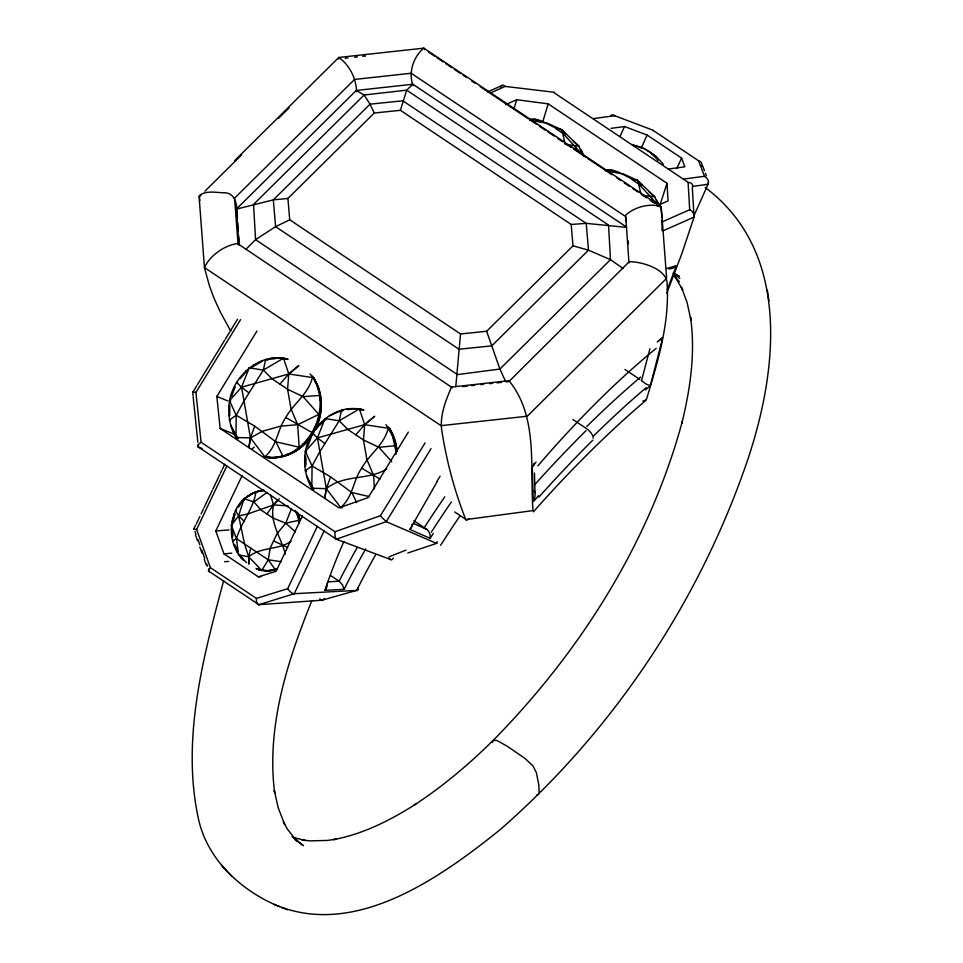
<?xml version="1.0" encoding="UTF-8"?>
<svg xmlns="http://www.w3.org/2000/svg" width="963" height="963" viewBox="0 0 963 963"><rect width="100%" height="100%" fill="white"/><g stroke="black" fill="none" stroke-linecap="round" stroke-linejoin="round"><path stroke-width="1.44" d="M237.392 439.453L235.947 437.527L236.212 415.27L229.507 400.656C234.262 374.475 260.949 351.82 288.106 359.223M313.264 490.155L311.819 488.241L312.084 465.984L305.379 451.37C310.134 425.189 336.821 402.522 363.99 409.937M662.05 230.458L662.087 220.058M242.845 559.84C227.148 543.409 227.557 514.471 244.036 498.641L253.943 501.928L260.841 509.884L266.968 513.977L273.456 504.961L270.579 494.958M265.319 457.136A50.317 45.044 -70.8 0 0 313.083 433.145C323.062 415.787 323.953 392.784 312.217 376.051M230.614 424.803L237.223 437.972L235.947 437.527C229.363 426.416 227.617 413.32 229.507 400.656L241.557 387.198L249.188 367.854L263.32 370.081L272.276 379.013L287.588 389.245L303.044 396.624L318.849 414.403L320.113 414.848M306.487 475.505L313.095 488.686L311.819 488.241C305.235 477.13 303.489 464.022 305.379 451.37L317.441 437.9L325.061 418.556L339.193 420.783L348.149 429.727L363.46 439.959L378.916 447.338L391.76 461.783M228.965 415.354L229.7 415.619L229.796 405.868L229.062 405.616M304.838 466.068L305.572 466.321L305.668 456.582L304.934 456.33M235.947 437.527L250.464 437.9L264.837 456.835C307.341 463.685 336.508 406.121 310.038 373.873M230.578 420.494L229.314 420.049L236.212 415.27L243.651 401.511L263.32 370.081L283.519 358.224L288.792 373.969L287.588 389.245L290.995 408.794L297.699 424.707L299.156 447.217L300.432 447.663L303.79 444.425L312.397 434.157M306.451 471.196L305.187 470.763L312.084 465.984L319.523 452.213L339.193 420.783L359.392 408.938L364.664 424.671L363.46 439.959L366.879 459.495L373.572 475.421L374.451 488.915M626.01 227.34L586.214 223.356L571.179 224.463L400.391 110.312L374.27 113.008L287.913 198.45L289.731 219.817L460.519 333.956L455.788 386.657M312.361 433.049L317.441 437.9L326.313 488.626L324.748 498.377L326.337 488.638L330.586 476.878L312.084 465.984M236.212 415.27L254.714 426.164L250.464 437.9L248.875 447.675L250.44 437.912L241.557 387.198L236.477 382.347L237.753 382.78M256.555 569.001L261.755 570.457L268.232 559.816L270.23 547.947L276.959 533.839L285.722 523.162L291.416 508.753M492.394 742.425L493.08 740.487C580.412 651.782 649.435 542.422 682.237 421.746L681.744 423.648C690.266 389.04 695.611 352.879 690.531 317.309L690.928 319.981L687.125 302.635L681.431 287.359L682.731 290.019L675.195 277.007M260.239 490.817L253.028 492.9L244.036 498.641L238.631 515.867L231.337 525.256L236.453 538.582L250.693 548.067L248.719 556.783L248.899 563.957L248.719 556.783L238.655 555.013L236.453 538.582C241.328 522.223 253.594 508.717 255.965 491.708L263.489 490.372L259.504 490.865M662.315 338.892L662.183 339.578M662.087 340.035L661.954 340.721M234.178 513.893L234.9 513.845L232.865 521.308L232.131 521.356M661.858 341.179L650.338 385.706L645.354 389.931M510.017 380.505L629.188 261.743C641.202 261.442 667.335 268.833 667.106 284.085C669.622 323.038 658.006 361.041 646.895 397.888M263.32 370.081L265.704 359.368L266.98 359.813A50.317 45.044 -70.8 0 1 285.457 358.766M339.193 420.783L341.576 410.082L342.852 410.527L339.385 411.55M649.941 348.75L641.527 380.541M437.106 481.729L409.901 529.445L430.148 538.317L430.052 534.08L428.017 530.324L413.97 520.73M400.391 110.312L406.663 90.161L412.85 84.25L625.926 226.654M542.795 121.747L548.164 103.848L516.698 99.731L505.575 104.654M223.645 580.677C203.049 657.633 181.044 739.849 198.595 819.549C206.744 855.529 233.937 883.48 265.812 900.297C347.956 943.415 437.395 880.038 499.941 829.829C612.239 731.82 698.307 603.368 746.794 462.457C777.526 372.404 791.887 252.45 705.253 187.556M300.432 447.663C290.272 454.957 277.344 459.664 264.837 456.835C277.115 446.351 277.151 430.004 285.782 417.485C293.667 403.244 308.28 394.252 312.397 377.532L313.673 377.978M386.789 468.981C368.348 480.549 343.935 474.181 326.337 488.638L340.709 507.549C352.988 497.064 353.024 480.706 361.655 468.187C369.539 453.958 384.153 444.954 388.27 428.246L385.91 424.587M513.833 109.168L516.698 99.731M234.418 386.741L235.153 386.994L231.638 396.214L230.903 395.949M310.291 437.443L311.025 437.708L307.51 446.916L306.776 446.663M548.164 103.848L667.01 183.283L660.149 204.505M529.397 119.496C541.724 117.137 550.607 128.007 561.838 129.788L578.859 146.111L582.723 155.368M581.977 153.418L582.326 152.323L580.749 149.385M605.27 170.198C617.608 167.851 626.48 178.709 637.723 180.49L654.732 196.813L658.596 206.07M657.849 204.132L658.198 203.037L656.622 200.099M365.759 548.874A374.655 162.554 -56.2 0 0 346.632 584.312L344.116 589.32L325 590.319L326.325 586.371M666.372 268.629L676.435 265.716L667.178 289.731M311.795 600.864C287.275 661.364 266.137 727.101 274.708 793.151L274.311 790.491L278.199 807.825L284.723 824.497L283.351 821.908L287.251 828.89L296.544 840.94L292.222 836.341L303.405 845.719L294.678 839.327M666.817 293.125L681.527 254.533L694.058 217.096L692.289 187.015M693.673 216.422L707.998 184.318L707.576 183.187M620.184 136.144L624.53 126.514L647.136 135.061L681.599 158.088L684.825 166.816L668.695 168.994M647.136 135.061L641.202 148.146M681.599 158.088L676.808 168.525M195.79 525.052L193.719 528.795M196.38 523.812L199.919 516.373M201.098 513.893L203.458 508.946M204.048 507.706L212.305 490.348M212.895 489.108L219.973 474.241M220.563 473.002L221.743 470.522M222.333 469.282L224.692 464.322M258.878 604.848A6.32 3.226 -81.2 0 1 256.471 598.42L210.428 567.713L196.633 529.457L226.787 466.08M261.033 576.632L258.409 576.837L223.946 553.809L215.784 530.974L242.11 475.626M302.418 515.927L276.08 571.276L258.409 576.837M256.375 598.42L287.648 588.718L317.357 526.304M208.538 568.977L209.501 571.661L258.903 604.68L294.245 593.702L324.338 530.529M490.913 92.737L505.202 86.405L554.483 92.292M538.534 495.632C528.037 508.32 538.377 496.005 533.996 490.6M193.069 395.745L192.708 392.326L196.789 385.694M197.463 384.586L224.608 340.324M225.282 339.217L229.35 332.572M230.037 331.465L237.5 319.295M425.068 442.908L380.421 515.723L334.968 531.72L201.062 442.222L195.934 392.423L240.581 319.62M408.336 432.11L368.179 497.594L338.976 507.874L220.13 428.439L216.831 396.443L256.989 330.959M198.089 444.701L198.33 446.976L336.352 539.22L386.247 521.669L431.039 448.638M257.217 491.624C249.14 493.971 242.459 499.978 238.15 507.056L237.416 507.104M430.148 538.317L433.302 533.394M245.818 371.08L246.564 371.333L240.172 378.628L239.438 378.375M325.061 418.556L326.337 419.001L318.994 425.502L316.045 429.329L315.31 429.077M533.261 501.554L532.298 466.634L536.09 462.156M279.932 384.129L288.792 373.993L298.807 365.543L288.792 373.969L241.557 387.198L248.875 392.82M355.804 434.843L364.664 424.707L374.691 416.257L364.664 424.671L317.441 437.9L324.748 443.522M325.049 590.271L326.902 587.105L326.963 583.987M676.435 265.716L672.812 268.316L668.864 268.93M278.307 499.845L273.48 504.949L247.431 514.098L238.631 515.867L235.405 510.426L236.645 510.342M273.456 504.925L279.27 498.81M245.709 249.561L255.568 239.667L275.599 226.666L289.731 219.817M201.062 195.008L199.124 196.921L204.445 267.57L209.404 285.758L214.087 298.374L220.154 311.723L230.807 331.212M204.938 191.18L241.713 154.778M278.488 118.389L289.141 107.856M239.017 245.023L236.308 209.152L356.274 90.45L412.85 84.25M460.519 333.956L486.64 331.26L572.997 245.818L571.179 224.463M234.84 160.46L338.771 57.467L423.804 48.15L660.787 206.503L661.966 217.554M409.901 529.445L411.719 526.978L411.947 524.414M251.981 449.023L254.268 447.145M251.355 367.577L262.345 361.185L261.611 360.932M658.897 340.637L662.544 337.76L657.163 341.997M253.943 501.928L266.98 492.418M291.031 541.266C278.596 550.282 260.985 546.587 248.719 556.807L261.755 570.457L269.399 570.662L276.393 569.35A40.253 34.403 86.2 0 1 255.965 568.411M337.483 411.634L338.218 411.899L329.19 415.896M236.453 538.582L232.48 540.917L233.72 540.833M250.464 437.936L262.369 431.28L280.57 426.176L297.699 424.707L318.849 414.403M532.334 466.61L533.875 465.165L534.056 463.167M609.11 171.053L611.216 169.994L615.201 172.052M487.531 91.93L502.229 85.406M656.922 205.805L668.045 200.882L667.01 183.283M662.303 221.839L689.701 209.705L688.076 182.308L554.17 92.821M662.989 230.867L694.058 217.096A6.272 5.224 43.2 0 0 689.664 209.814M407.794 553.003L436.576 543.373L386.247 521.669M277.44 568.615L268.846 570.698M258.903 604.68L321.798 600.226L356.779 590.391M236.308 209.152L273.323 199.871L287.913 198.45M423.804 48.15C413.476 56.636 408.035 72.658 413.103 85.695M266.98 359.813L269.748 359.091M465.887 519.599L532.996 510.595C529.734 467.211 538.437 416.75 508.97 380.698L451.527 387.054C445.604 400.704 439.369 416.245 441.933 431.364C446.651 461.421 454.524 490.961 465.659 519.286L454.68 511.955M266.968 513.977L273.083 518.07L285.722 523.162L299.878 520.14A40.253 34.403 86.2 0 0 297.23 512.388M593.617 118.581L614.755 115.716L652.673 130.101L698.632 160.809L704.471 176.277L683.658 179.082M611.084 128.332L624.53 126.514M692.939 186.353L707.998 184.318M287.492 359.211L280.089 358.152L270.398 358.465M355.227 408.601L355.961 408.854L346.283 409.167M345.236 58.274L347.932 57.985M354.673 57.25L357.369 56.949M362.762 56.36L365.459 56.071M462.806 386.608L467.272 386.115M471.738 385.633L474.711 385.308M480.669 384.658L483.643 384.321M489.601 383.671L492.587 383.346M497.052 382.865L501.518 382.371M505.984 381.878L508.958 381.553M303.044 396.624L320.306 395.456M378.916 447.338L394.914 445.725L396.178 446.17L396.515 450.853L395.781 450.6L392.76 436.684L388.27 428.246L364.7 424.695M229.05 529.927L215.784 530.974M231.878 553.171L223.946 553.809M529.734 119.701L535.332 119.292L540.652 122.024M605.607 170.415L611.216 169.994M253.028 492.9L253.751 492.851M247.034 496.378L247.756 496.33M244.036 498.641L245.288 498.557M241.761 501.181L242.495 501.133M295.28 510.522L299.878 520.14M296.472 512.81L297.796 516.445L298.518 516.397M231.337 525.256L232.589 525.172M231.385 529.169L232.107 529.12L232.685 536.993L231.951 537.041M233.828 544.661L234.551 544.613L237.656 551.691L236.934 551.739M238.655 555.013L239.895 554.929L243.458 559.792M241.147 558.01L241.869 557.962M258.674 569.723L263.007 570.373L261.755 570.457M276.393 569.35L275.141 569.434L268.232 559.816L250.693 548.067M265.391 570.758L269.399 570.662M272.108 570.252L272.83 570.204M294.269 593.702L356.683 590.403A348.498 151.203 -56.2 0 1 375.45 555.049M327.986 581.808L339.12 581.219L342.455 584.854L344.116 589.32M536.764 794.932L538.148 794.74L539.16 793.175L538.859 785.266L536.391 772.699L532.984 765.874L524.63 758.17L506.899 746.036L496.872 740.439L493.08 740.487C468.837 764.369 442.751 786.518 414.198 805.104L415.884 804.021C390.665 820.139 363.328 834.006 333.692 839.592L336.304 839.158L327.227 840.446L310.11 840.88L302.093 840.025L305.042 840.386L292.656 837.304M192.552 391.941L195.934 392.423M311.819 488.241L326.337 488.638M288.081 505.864L273.48 504.949C269.459 522.993 281.389 537.775 285.301 554.182M566.653 144.679L578.859 146.111L573.298 141.344M642.526 195.381L654.732 196.813L649.17 192.058M196.633 529.457L193.563 529.084M650.302 385.706L646.101 384.056L641.478 380.722M357.141 408.986L363.364 409.925M268.232 559.816L281.268 561.67M288.828 373.981L312.397 377.532M529.734 120.062L547.887 123.384L561.838 129.776L565.763 134.339L561.874 129.8L565.257 144.486M605.607 170.776L623.759 174.086L637.711 180.478L641.635 185.052L637.747 180.502L640.877 193.828M263.802 456.775L266.101 457.281M254.714 426.164L275.936 441.824L299.156 447.217M330.586 476.878L351.808 492.526L369.226 496.571M559.202 129.114L561.838 129.776M635.074 179.828L637.711 180.478M633.582 145.618C645.607 147.544 656.116 155.031 663.387 164.601M572.997 245.818L588.489 250.163L610.47 259.661L623.085 268.508M257.169 568.964L259.408 569.675M632.101 144.474L644.247 148.495L656.489 156.68L657.958 160.665M283.519 358.224L284.783 358.669M279.354 357.887L280.089 358.152M314.925 381.661L315.659 381.914M253.305 365.182L254.051 365.446M318.259 390.448L318.994 390.701M249.188 367.854L250.452 368.287M359.392 408.938L360.656 409.383M319.909 399.886L320.643 400.151M388.27 428.246L389.546 428.679L391.532 432.628L396.178 446.17M390.797 432.375L391.532 432.628M319.812 409.624L320.547 409.889M394.132 441.15L394.866 441.415M317.971 419.29L318.705 419.555M321.702 421.782L322.436 422.047M314.456 428.511L315.19 428.764M229.507 400.656L230.771 401.102M313.625 433.494L285.782 417.485M309.436 436.877L310.17 437.13M303.044 444.172L303.79 444.425M305.379 451.37L306.643 451.816M295.557 450.058L296.291 450.323M233.949 433.591L234.683 433.844M287.263 454.319L287.997 454.572M283.916 456.137L282.641 455.692L275.936 441.824M278.463 456.787L279.198 457.04M269.52 457.353L270.254 457.618M309.821 484.293L310.555 484.545M340.709 507.549L341.973 507.983M293.811 837.918L296.183 838.845L293.486 837.654M273.492 904.305L279.439 906.604M281.678 907.507L287.588 909.806M287.6 547.49L273.588 540.893M336.352 539.22L390.689 559.539L388.45 558.034M234.791 434.385L220.13 428.439M216.831 396.443L227.689 400.873M198.33 446.976L202.158 448.541M413.5 523.463L426.934 529.385M674.208 274.046L679.276 276.357L673.45 272.902M380.012 479.056L361.655 468.187M356.274 90.45L364.11 95.012L370.033 104.16L374.27 113.008M660.787 206.503C649.363 202.964 634.461 207.129 625.673 215.122L628.959 262.815M555.543 128.5L563.199 133.616L583.53 155.91M631.427 179.202L639.071 184.318L658.463 205.504M428.451 52.038L434.614 56.155M437.082 57.804L443.245 61.921M445.7 63.57L451.864 67.687M454.331 69.336L460.483 73.453M462.95 75.102L466.646 77.57M471.581 80.868L475.277 83.336M480.2 86.622L528.254 118.738M530.709 120.387L536.873 124.504M539.34 126.153L545.503 130.27M547.959 131.907L554.122 136.024M557.818 138.503L562.753 141.79M565.209 143.439L571.372 147.556M573.84 149.205L586.154 157.438M587.394 158.257L612.035 174.724M616.958 178.023L620.654 180.49M624.349 182.958L629.272 186.256M632.968 188.724L637.903 192.022M641.599 194.49L646.522 197.788M650.218 200.256L655.153 203.542M658.848 206.022L661.316 207.659L666.637 278.319L527.267 416.221L441.006 425.658L204.445 267.57C209.898 255.496 224.475 245.324 237.488 243.531L452.381 387.752L452.056 386.933M624.963 369.467L639.757 379.362M572.913 419.519L586.419 428.547A8.053 3.106 45.3 0 1 593.172 438.093M330.682 575.585L339.12 581.219A380.698 165.167 -56.2 0 1 357.189 547.586M319.74 598.854L321.798 600.226M673.197 273.42L679.806 278.343M650.374 152.587L656.983 158.967M285.722 523.162L295.448 531.973M244.06 521.152L238.631 515.867L244.566 543.975L248.695 556.795M221.454 865.412L231.818 876.366M673.594 275.105L679.384 281.714M388.101 426.765L389.546 428.679M658.198 203.037L659.438 205.588M582.326 152.323L583.566 154.887M351.808 492.526L356.683 502.614M505.298 380.794L499.905 369.058L486.64 331.26M705.41 173.244L706.361 175.735M704.471 170.752L702.605 165.756M650.94 196.548L652.986 202.086M575.055 145.834L577.102 151.384M194.983 531.444L195.958 534.116M195.381 534.766L197.608 540.893M197.909 539.473L199.859 544.829M201.797 550.186L204.686 558.239M199.823 547.008L202.025 553.147M206.624 563.608L207.587 566.292M204.228 559.274L206.431 565.413M424.406 48.523L424.755 49.57M299.324 522.789L297.796 516.445M199.943 200.485L199.257 195.67C205.456 190.433 214.93 192.383 222.465 192.756C237.608 191.781 237.067 208.225 237.404 219.371M626.335 222.008L625.469 216.47L411.153 73.248L354.565 79.435L234.575 198.173L238.066 244.518M356.515 91.894C356.406 78.689 349.497 64.882 338.771 57.467L338.495 59.02M767.33 290.176L768.956 301.034M193.178 396.888L197.86 442.426M628.189 240.943L628.406 243.928M237.644 222.345L238.306 231.337M238.655 235.803L239.318 244.795M395.781 450.6L395.974 454.259M534.477 473.026L534.971 492.695M468.812 518.563A8.318 3.214 -76.9 0 1 465.839 519.755M533.382 511.835A339.518 80.88 -50.5 0 1 645.86 400.452M646.751 398.658A8.583 5.91 21.7 0 1 642.766 401.15M534.429 484.967A372.212 91.918 -50.8 0 1 586.094 430.581M586.756 426.489A372.224 94.266 -50.9 0 1 640.612 377.063M538.895 497.089A363.207 88.223 -50.7 0 1 592.823 440.139M593.533 436.01A363.22 90.558 -50.8 0 1 646.221 387.62M537.944 465.743A335.28 92.376 -51.3 0 1 656.188 348.377M424.189 527.76A378.11 124.588 -56.9 0 1 444.798 496.824M431.268 532.226A370.538 121.47 -56.9 0 1 451.37 502.024M198.149 447.097A6.392 2.311 -30 0 1 201.147 442.27M336.364 539.184A6.38 2.66 -87.5 0 1 335.04 531.757M385.79 520.971A6.272 1.228 46.5 0 1 380.457 515.747M440.633 545.299A343.526 100.477 -56.9 0 1 459.724 516.264M389.16 556.891A451.791 369.25 11.4 0 1 406.025 550.138M393.386 558.083A8.619 3.84 -84.9 0 1 390.99 559.888M436.865 541.688A8.486 1.601 52.3 0 1 437.226 543.012M436.805 481.62A435.144 165.865 -56.6 0 1 440.091 476.24M688.039 182.464A6.38 4.671 -32.9 0 1 692.686 186.966M500.688 87.103A6.272 3.407 84.7 0 1 505.166 86.501M276.634 569.35A40.253 34.403 86.2 0 1 257.265 568.796M242.652 501.53A40.253 34.403 86.2 0 1 244.289 499.773M247.912 496.595A40.253 34.403 86.2 0 1 260.961 490.757M297.471 512.376A40.253 34.403 86.2 0 1 300.131 520.116M246.684 562.633A40.253 34.403 86.2 0 1 242.544 558.432M237.584 551.017A40.253 34.403 86.2 0 1 235.381 546.117M232.745 535.44A40.253 34.403 86.2 0 1 232.396 529.963M233.263 520.706A40.253 34.403 86.2 0 1 234.888 514.699M238.896 506.297A40.253 34.403 86.2 0 1 244.048 499.785M247.672 496.619A40.253 34.403 86.2 0 1 264.223 490.336M704.41 176.434A6.332 5.971 38.2 0 1 708.178 184.354M698.572 160.965A6.32 4.574 -44.8 0 1 701.75 166.142M653.191 130.318A6.235 0.831 -63.1 0 1 653.155 130.607M610.458 115.993A6.44 3.635 -79.2 0 1 614.659 115.909M326.288 586.383A323.363 140.297 -56.2 0 1 343.911 541.387M209.416 571.745A6.235 1.962 -37.1 0 1 208.851 571.649M208.441 571.131A6.235 1.962 -37.1 0 1 210.488 567.713M228.58 561.441A884.022 304.777 -40.9 0 1 224.632 561.67M324.507 598.396A8.414 4.382 -81.2 0 1 321.823 600.479M358.14 587.562A8.498 3.419 49.3 0 1 356.9 590.572M294.329 593.846A6.332 2.745 47.9 0 1 287.744 588.718M313.541 377.436A50.317 45.044 -70.8 0 1 315.575 429.305M312.626 434.542A50.317 45.044 -70.8 0 1 265.656 457.256M237.909 438.719A50.317 45.044 -70.8 0 1 236.669 436.708M273.131 358.693A50.317 45.044 -70.8 0 1 285.794 358.886M313.204 377.315A50.317 45.044 -70.8 0 1 313.083 433.145M237.572 438.598A50.317 45.044 -70.8 0 1 233.215 430.1M389.413 428.138A50.317 45.044 -70.8 0 1 397.081 451.274M313.782 489.421A50.317 45.044 -70.8 0 1 311.964 486.387M347.836 409.576A50.317 45.044 -70.8 0 1 350.171 409.251M357.153 409.082A50.317 45.044 -70.8 0 1 361.667 409.6M389.076 428.017A50.317 45.044 -70.8 0 1 396.756 451.166M313.444 489.3A50.317 45.044 -70.8 0 1 309.087 480.814M305.692 464.9A50.317 45.044 -70.8 0 1 305.728 458.532M319.668 425.189A50.317 45.044 -70.8 0 1 322.111 422.637M339.361 411.622A50.317 45.044 -70.8 0 1 342.816 410.503M347.499 409.456A50.317 45.044 -70.8 0 1 349.846 409.143M356.828 408.962A50.317 45.044 -70.8 0 1 361.33 409.48M364.11 95.012L253.546 204.409L255.568 239.667L457.461 374.595L499.905 369.058L610.47 259.661L608.556 225.089L406.663 90.161L364.11 95.012M370.033 104.16L273.323 199.871L275.599 226.666L458.99 349.232L491.78 345.861L588.489 250.163L586.214 223.356L402.811 100.79L370.033 104.16"/></g></svg>
